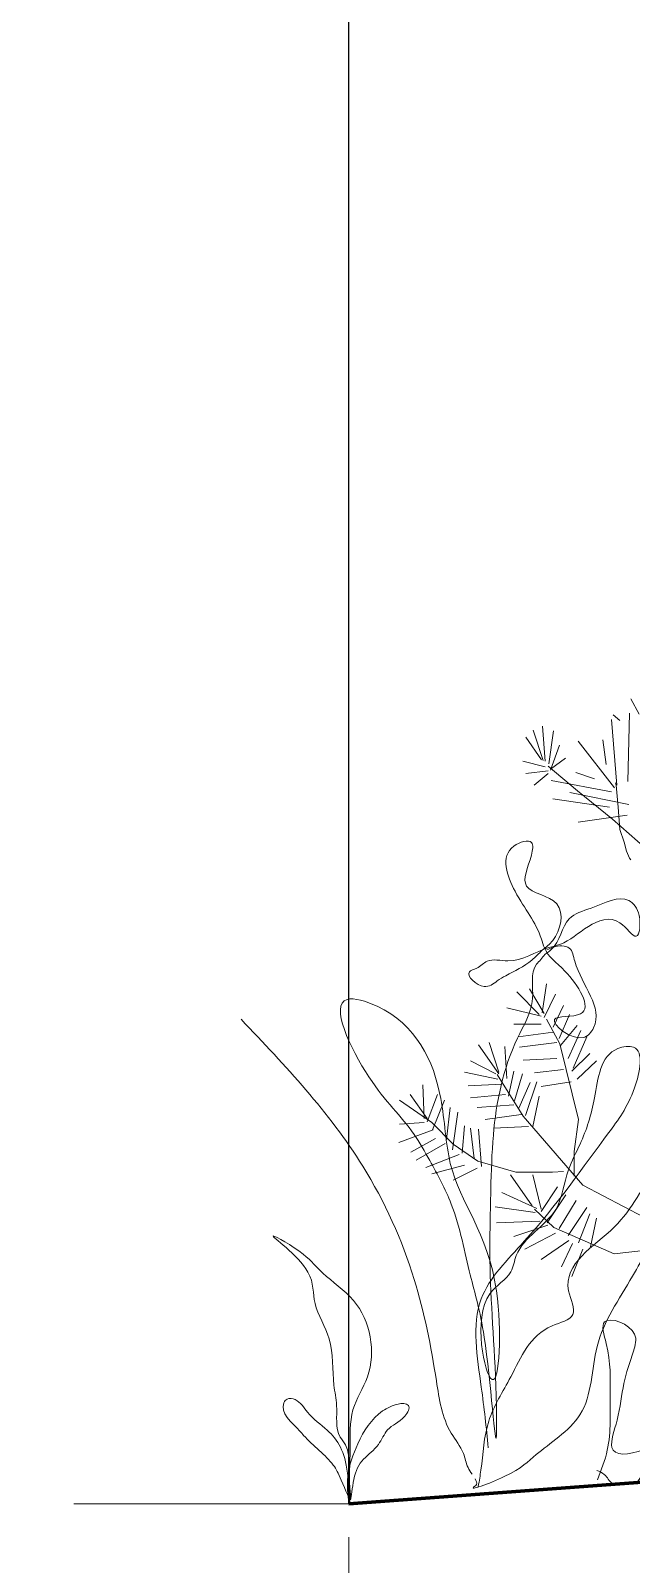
# Model space of a CAD drawing. Header units: millimetres. Extents: x 3779 to 7711, y 1445 to 3132.
# Drawn here: x 3963.353 to 3963.63, y 1451.497 to 1452.205 of the extents above; entities that cross this region are included whole.
import ezdxf

# ---------------------------------------------------------------- set-up
doc = ezdxf.new("R2010")
doc.units = ezdxf.units.MM
doc.linetypes.add('HIDDEN', pattern=[9.525, 6.35, -3.175])
for name, color, linetype, lineweight in [('pluma 12', 30, 'Continuous', 120), ('pluma 2.5', 30, 'Continuous', 25), ('proyecciones', 32, 'HIDDEN', 9), ('VEJETACION', 3, 'Continuous', 9)]:
    doc.layers.add(name, color=color, linetype=linetype, lineweight=lineweight)

# ---------------------------------------------------------------- blocks, each defined once
blk = doc.blocks.new('JGJGHJ')
at = {"layer": 'VEJETACION', "color": 84, "linetype": 'Continuous', "lineweight": 5, "ltscale": 0.1}
for points in [[(1135.9813, 440.32615), (1135.98011, 440.35427), (1135.98302, 440.3949), (1136.00477, 440.42001), (1136.04725, 440.46709), (1136.06069, 440.48695), (1136.06163, 440.5057), (1136.05434, 440.50566), (1136.04195, 440.48373), (1136.03372, 440.46286), (1136.02753, 440.45137), (1136.02033, 440.43363), (1136.00064, 440.41373), (1135.99755, 440.40643), (1135.98718, 440.397), (1135.9853, 440.35742), (1135.9903, 440.39806), (1135.97331, 440.45837), (1135.97107, 440.48856), (1135.94478, 440.5332), (1135.93121, 440.5373), (1135.9387, 440.50089), (1135.9576, 440.47287), (1135.96392, 440.46041), (1135.97237, 440.43962), (1135.97879, 440.40633), (1135.98312, 440.37719), (1135.98544, 440.33138), (1135.98641, 440.34493), (1135.98816, 440.4095), (1135.99109, 440.44493), (1135.99409, 440.46994), (1136.00845, 440.51375), (1136.01669, 440.5315), (1136.01973, 440.54714), (1136.02181, 440.54923), (1136.02388, 440.55133), (1136.02699, 440.55342), (1136.0363, 440.56701), (1136.0467, 440.57123), (1136.0644, 440.57341), (1136.06861, 440.56614), (1136.06657, 440.55676), (1136.05949, 440.56348), (1136.04485, 440.56284), (1136.03115, 440.55553), (1136.02595, 440.55446), (1136.00661, 440.54969), (1135.99703, 440.5502), (1135.99198, 440.54736), (1135.98848, 440.54593), (1135.99477, 440.53867), (1136.00101, 440.54079), (1136.00517, 440.5429), (1136.01764, 440.54921), (1136.02283, 440.5534), (1136.02801, 440.5576), (1136.03105, 440.57427), (1136.0177, 440.58353), (1136.02101, 440.59762), (1136.02152, 440.60338), (1136.01319, 440.6023), (1136.01226, 440.58147), (1136.0228, 440.55861), (1136.02386, 440.55445), (1136.03256, 440.54307), (1136.0383, 440.52284), (1136.02612, 440.52114), (1136.03868, 440.51183), (1136.04386, 440.51602), (1136.03745, 440.54723), (1136.03533, 440.55347), (1136.02803, 440.55447), (1136.02491, 440.55341)], [(1135.88175, 440.53169), (1135.93288, 440.45995), (1135.95282, 440.40606), (1135.95962, 440.35864), (1135.96466, 440.33412), (1135.96962, 440.32433), (1135.97129, 440.31779), (1135.97295, 440.31453)], [(1135.9754, 440.3087), (1135.97714, 440.3161), (1135.98235, 440.33832), (1135.99403, 440.35805), (1136.01476, 440.38011), (1136.02473, 440.3846), (1136.02356, 440.39569), (1136.04672, 440.42355), (1136.06767, 440.45028), (1136.102, 440.48206), (1136.12062, 440.48912), (1136.14123, 440.49171), (1136.13229, 440.46656), (1136.11977, 440.46498), (1136.10547, 440.4405), (1136.07116, 440.42146), (1136.05351, 440.40029), (1136.0348, 440.36912), (1136.02464, 440.33828), (1136.00316, 440.32142), (1135.98768, 440.31229), (1135.97374, 440.3089), (1135.97467, 440.30963), (1135.97414, 440.31223)], [(1135.91515, 440.30505), (1135.91561, 440.31765), (1135.92131, 440.33237), (1135.93384, 440.3466), (1135.94117, 440.34926), (1135.9438, 440.34928), (1135.9459, 440.34824), (1135.94383, 440.34351), (1135.93546, 440.33769), (1135.93077, 440.33137), (1135.92345, 440.32503), (1135.91825, 440.31609), (1135.91619, 440.30715), (1135.9156, 440.31922), (1135.90762, 440.33964), (1135.89917, 440.34852), (1135.89389, 440.35479), (1135.89021, 440.35529), (1135.88864, 440.35371), (1135.89502, 440.3401), (1135.8966, 440.33801), (1135.90928, 440.32338), (1135.91247, 440.31606), (1135.91619, 440.30715), (1135.91618, 440.30925), (1135.91765, 440.33025), (1135.92018, 440.3481), (1135.92797, 440.36284), (1135.92411, 440.3985), (1135.91091, 440.41207), (1135.90246, 440.42147), (1135.88929, 440.43085), (1135.90408, 440.41309), (1135.90626, 440.3984), (1135.9116, 440.38164), (1135.91224, 440.36013), (1135.91281, 440.35069), (1135.91342, 440.336), (1135.91553, 440.33234), (1135.91662, 440.32552), (1135.91612, 440.32027), (1135.91568, 440.30558)]]:
    blk.add_spline(points, degree=3, dxfattribs=at)
for points, knots in [([(1136.03053, 440.30764), (1136.0326, 440.31202), (1136.03838, 440.32423), (1136.03881, 440.34682), (1136.04109, 440.36371), (1136.03566, 440.38535), (1136.05541, 440.3762), (1136.05047, 440.36305), (1136.04503, 440.35077), (1136.0431, 440.33666), (1136.03124, 440.31092), (1136.09405, 440.332), (1136.06872, 440.36406), (1136.07284, 440.42057), (1136.0846, 440.37505), (1136.07497, 440.35693), (1136.05942, 440.34333), (1136.05737, 440.32858), (1136.0536, 440.3093), (1136.04831, 440.30505)], [0, 0, 0, 0, 0.0145093, 0.0403953, 0.0638316, 0.0738756, 0.0888556, 0.0967471, 0.1122925, 0.1296184, 0.1423434, 0.1791755, 0.2238299, 0.2540448, 0.2770528, 0.3131152, 0.3194303, 0.337077, 0.3599249, 0.3599249, 0.3599249, 0.3599249]), ([(1136.0377, 440.30505), (1136.03754, 440.30517), (1136.03596, 440.30653), (1136.03463, 440.30993), (1136.03172, 440.31146), (1136.03051, 440.3121)], [0.37198645, 0.37198645, 0.37198645, 0.37198645, 0.37257898, 0.37816033, 0.38218566, 0.38218566, 0.38218566, 0.38218566])]:
    blk.add_open_spline(points, degree=3, knots=knots, dxfattribs=at)
blk = doc.blocks.new('5')
for p, q in [((-0.2462, 0.6283), (-0.2447, 0.6939)), ((-0.2354, 0.6931), (-0.2433, 0.7077)), ((-0.3258, 0.6476), (-0.3286, 0.6815)), ((-0.2569, 0.6245), (-0.2619, 0.6877)), ((-0.254, 0.6869), (-0.2605, 0.6923)), ((-0.3294, 0.6491), (-0.3444, 0.6707)), ((-0.3279, 0.6484), (-0.3373, 0.6777)), ((-0.3222, 0.6453), (-0.3179, 0.6769)), ((-0.2591, 0.6222), (-0.2942, 0.6669)), ((-0.267, 0.6445), (-0.2705, 0.6684)), ((-0.3208, 0.6391), (-0.3121, 0.663)), ((-0.3208, 0.6399), (-0.3064, 0.6507)), ((-0.3258, 0.6422), (-0.3473, 0.6476)), ((-0.3229, 0.6383), (-0.3444, 0.636)), ((-0.3229, 0.636), (-0.3365, 0.6245)), ((-0.2949, 0.6191), (-0.3229, 0.643)), ((-0.2784, 0.6306), (-0.2964, 0.6368)), ((-0.2619, 0.6183), (-0.32, 0.6291)), ((-0.2576, 0.6245), (-0.2583, 0.6268)), ((-0.2555, 0.6036), (-0.2576, 0.6245)), ((-0.2641, 0.6036), (-0.3186, 0.6114)), ((-0.2454, 0.606), (-0.3021, 0.6175)), ((-0.2612, 0.5921), (-0.2949, 0.6191)), ((-0.2469, 0.5959), (-0.2942, 0.589)), ((-0.2289, 0.5636), (-0.2612, 0.5921)), ((-0.254, 0.5821), (-0.2555, 0.6036)), ((-0.2497, 0.5697), (-0.254, 0.5821)), ((-0.2476, 0.5613), (-0.2497, 0.5697)), ((-0.2447, 0.5543), (-0.2476, 0.5613)), ((-0.2433, 0.5528), (-0.2447, 0.5543)), ((-0.3268, 0.405), (-0.3411, 0.4289)), ((-0.3289, 0.4057), (-0.3246, 0.4335)), ((-0.3318, 0.4042), (-0.3533, 0.4258)), ((-0.3268, 0.4011), (-0.316, 0.4235)), ((-0.3297, 0.4026), (-0.3627, 0.4104)), ((-0.3117, 0.3757), (-0.3246, 0.3996)), ((-0.3182, 0.3918), (-0.3081, 0.4127)), ((-0.3124, 0.3811), (-0.3024, 0.4042)), ((-0.3297, 0.3949), (-0.3562, 0.3949)), ((-0.3182, 0.3872), (-0.3519, 0.3826)), ((-0.311, 0.3741), (-0.2952, 0.3934)), ((-0.3038, 0.3618), (-0.2916, 0.3888)), ((-0.3706, 0.3471), (-0.3899, 0.3749)), ((-0.3706, 0.3487), (-0.3799, 0.3772)), ((-0.3627, 0.3425), (-0.3648, 0.3734)), ((-0.3146, 0.3772), (-0.3505, 0.3726)), ((-0.2938, 0.3032), (-0.3117, 0.3757)), ((-0.2988, 0.3525), (-0.2859, 0.3826)), ((-0.3734, 0.3471), (-0.3978, 0.3595)), ((-0.3146, 0.3618), (-0.3469, 0.3602)), ((-0.3003, 0.3494), (-0.283, 0.3664)), ((-0.2952, 0.3417), (-0.2766, 0.3595)), ((-0.3713, 0.3417), (-0.4036, 0.3487)), ((-0.3469, 0.3063), (-0.372, 0.3464)), ((-0.3612, 0.3255), (-0.3562, 0.3494)), ((-0.3555, 0.3209), (-0.3476, 0.3471)), ((-0.3447, 0.307), (-0.334, 0.3394)), ((-0.3081, 0.351), (-0.3361, 0.3479)), ((-0.301, 0.3394), (-0.3297, 0.3348)), ((-0.4394, 0.304), (-0.4559, 0.3271)), ((-0.4423, 0.304), (-0.4437, 0.3363)), ((-0.4394, 0.3009), (-0.4294, 0.3271)), ((-0.3677, 0.3371), (-0.4, 0.3356)), ((-0.3641, 0.3271), (-0.3978, 0.324)), ((-0.3512, 0.314), (-0.3404, 0.3387)), ((-0.3376, 0.2962), (-0.3318, 0.3255)), ((-0.4351, 0.3001), (-0.466, 0.3217)), ((-0.4344, 0.2932), (-0.4229, 0.3217)), ((-0.4208, 0.2839), (-0.4172, 0.3147)), ((-0.415, 0.2739), (-0.41, 0.3101)), ((-0.3562, 0.3171), (-0.3914, 0.3147)), ((-0.4423, 0.3001), (-0.466, 0.2986)), ((-0.4143, 0.2793), (-0.4351, 0.3001)), ((-0.4057, 0.2708), (-0.4036, 0.297)), ((-0.349, 0.3078), (-0.3835, 0.3032)), ((-0.3419, 0.2962), (-0.3756, 0.2947)), ((-0.2895, 0.24), (-0.3469, 0.3063)), ((-0.2981, 0.2723), (-0.2938, 0.3032)), ((-0.4337, 0.2932), (-0.4667, 0.2808)), ((-0.4315, 0.2847), (-0.4552, 0.2716)), ((-0.3942, 0.2654), (-0.3978, 0.2947)), ((-0.3871, 0.2577), (-0.3899, 0.2939)), ((-0.4222, 0.2801), (-0.4502, 0.2639)), ((-0.4086, 0.2693), (-0.4409, 0.2569)), ((-0.3906, 0.2631), (-0.4143, 0.2793)), ((-0.2981, 0.2484), (-0.2981, 0.2723)), ((-0.4036, 0.2592), (-0.4351, 0.2508)), ((-0.3914, 0.2562), (-0.4143, 0.2446)), ((-0.3541, 0.2523), (-0.3906, 0.2631)), ((-0.3189, 0.2523), (-0.3541, 0.2523)), ((-0.3081, 0.2531), (-0.3189, 0.2523)), ((-0.3383, 0.2199), (-0.3591, 0.25)), ((-0.3297, 0.2168), (-0.3376, 0.25)), ((-0.3297, 0.2145), (-0.3139, 0.2384)), ((-0.1826, 0.1837), (-0.2895, 0.24)), ((-0.334, 0.2176), (-0.3677, 0.233)), ((-0.3239, 0.2037), (-0.306, 0.2307)), ((-0.3124, 0.1983), (-0.2959, 0.2253)), ((-0.3354, 0.2137), (-0.3741, 0.2191)), ((-0.3175, 0.1991), (-0.3361, 0.2168)), ((-0.3038, 0.1914), (-0.2859, 0.2184)), ((-0.2938, 0.1844), (-0.283, 0.2122)), ((-0.2823, 0.1806), (-0.2766, 0.2083)), ((-0.3311, 0.2053), (-0.3727, 0.2037)), ((-0.3232, 0.2014), (-0.3562, 0.1906)), ((-0.316, 0.1937), (-0.3454, 0.1783)), ((-0.2594, 0.1737), (-0.3175, 0.1991)), ((-0.3031, 0.1868), (-0.3297, 0.1683)), ((-0.2995, 0.1837), (-0.3103, 0.1613)), ((-0.2895, 0.1783), (-0.3003, 0.1521)), ((-0.202, 0.1806), (-0.2594, 0.1737))]:
    blk.add_line(p, q)
blk = doc.blocks.new('KJKHJK')
at = {"layer": 'VEJETACION', "linetype": 'Continuous', "xscale": 0.599999999999909, "yscale": 0.599999999999909, "zscale": 0.599999999999909}
blk.add_blockref('5', (1136.25456, 439.16233), dxfattribs=at)

msp = doc.modelspace()

# ---------------------------------------------------------------- linework, layer by layer
at = {"layer": 'pluma 12'}
msp.add_line((3963.4998, 1451.52527), (3978.4998, 1452.62487), dxfattribs=at)
at = {"layer": 'pluma 2.5'}
msp.add_line((3963.4998, 1451.52527), (3963.4998, 1453.17487), dxfattribs=at)
at = {"layer": 'proyecciones', "linetype": 'HIDDEN', "ltscale": 0.02}
for p, q in [((3963.4998, 1451.52527), (3962.9998, 1451.52527)), ((3963.4998, 1450.47487), (3963.4998, 1451.52527))]:
    msp.add_line(p, q, dxfattribs=at)

# ---------------------------------------------------------------- block references
at = {"layer": 'VEJETACION', "linetype": 'Continuous', "xscale": 0.8, "yscale": 0.8, "zscale": 0.8}
msp.add_blockref('KJKHJK', (3054.74329, 1100.22731), dxfattribs=at)
at = {"layer": 'VEJETACION', "linetype": 'Continuous', "rotation": 4.155122451854342}
msp.add_blockref('JGJGHJ', (2862.47355, 930.07252), dxfattribs=at)

doc.saveas('drawing.dxf')
